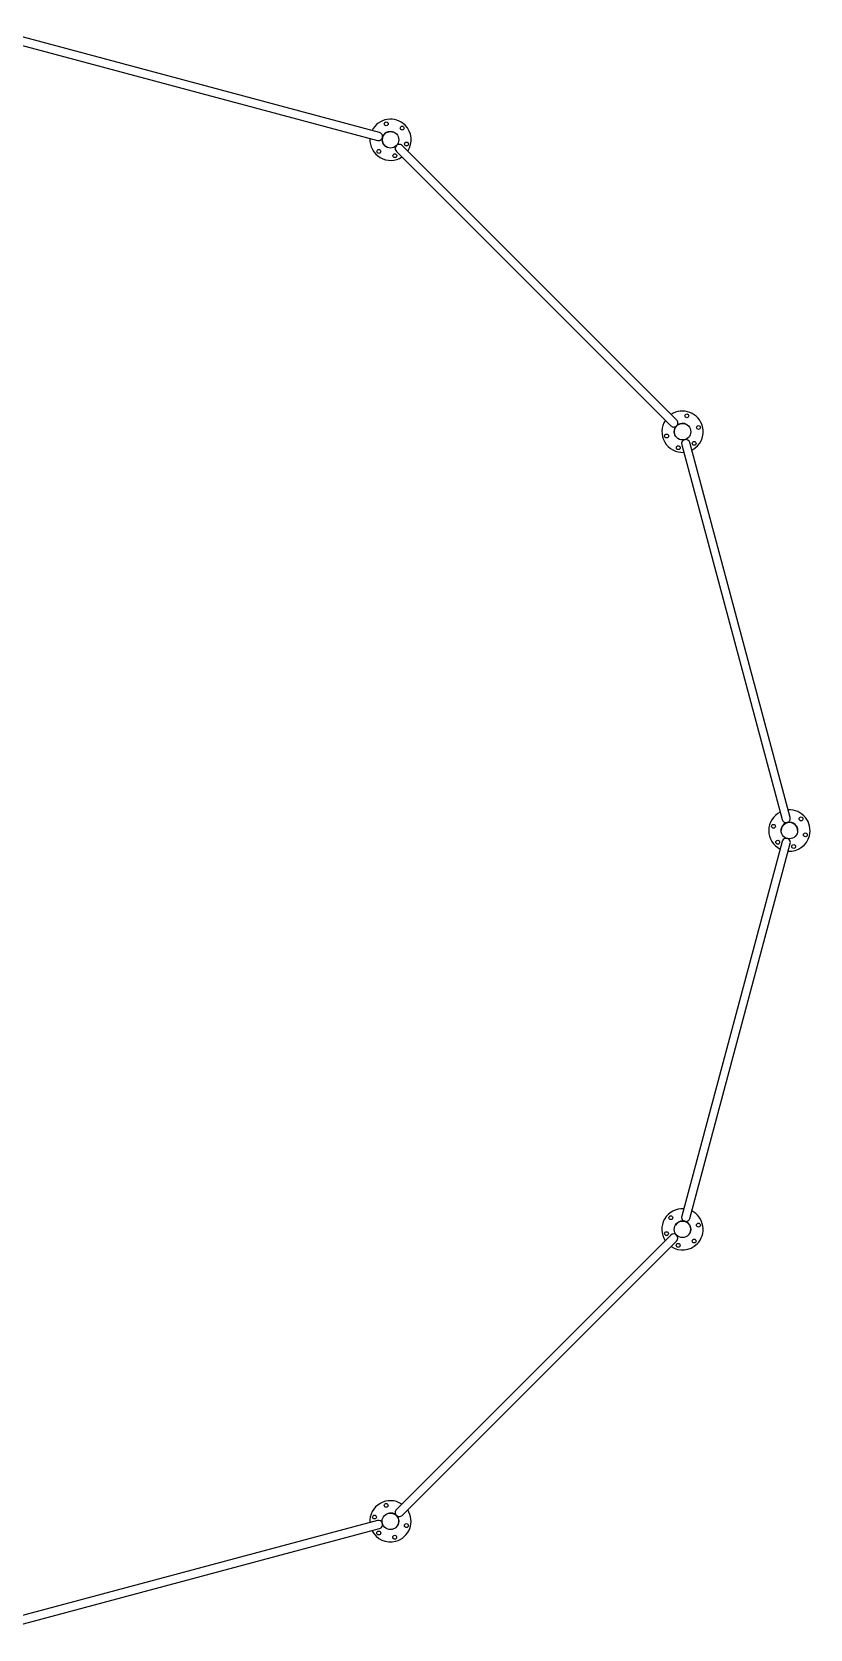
# Model space of a CAD drawing. Header units: metres. Extents: x -0.07 to 7.07, y -3.46 to 3.46.
# Drawn here: x 4.24 to 7.07, y -2.9 to 2.9 of the extents above; entities that cross this region are included whole.
import ezdxf

# ---------------------------------------------------------------- set-up
doc = ezdxf.new("R2010")
doc.units = ezdxf.units.M

msp = doc.modelspace()

# ---------------------------------------------------------------- linework, layer by layer
for points in [[(5.5078, 2.5364), (4.1458, 2.9013, 1), (4.138, 2.8723), (5.5, 2.5074, 0.414214), (5.5184, 2.518, 0.414214)], [(5.569, 2.4676), (6.566, 1.4705, 0.414214), (6.5872, 1.4705, 0.414214), (6.5872, 1.4917), (5.5902, 2.4888, 1)], [(6.9998, 0.0473), (6.6348, 1.4093, 1), (6.6058, 1.4015), (6.9708, 0.0396, 0.414214), (6.9892, 0.029, 0.414214)], [(6.6348, -1.4098), (6.9998, -0.0478, 1), (6.9708, -0.0401), (6.6058, -1.402, 0.414214), (6.6165, -1.4204, 0.414214)], [(5.569, -2.4893, 0.414214), (5.5902, -2.4893), (6.5872, -1.4922, 1), (6.566, -1.471), (5.569, -2.4681, 0.414214)], [(4.1458, -2.9018), (5.5078, -2.5369, 1), (5.5, -2.5079), (4.138, -2.8728, 0.414214), (4.1274, -2.8912, 0.414214)]]:
    msp.add_lwpolyline(points, format="xyb", close=True)
for points in [[(5.6103, 2.4686, 0.356394), (5.6008, 2.563, 0.51152), (5.4807, 2.5436)], [(6.6422, 1.3818, 0.356394), (6.6811, 1.4683, 0.51152), (6.5674, 1.5115)], [(6.9924, -0.0754, 0.356394), (7.0694, -0.0199, 0.51152), (6.9925, 0.0744)], [(6.5671, -1.5124, 0.356394), (6.6615, -1.5029, 0.51152), (6.6421, -1.3828)], [(5.4802, -2.5442, 0.356394), (5.5668, -2.5832, 0.51152), (5.61, -2.4695)]]:
    msp.add_lwpolyline(points, format="xyb")
for centre, radius in [((5.5322, 2.5679), 0.007), ((5.5902, 2.5524), 0.007), ((5.5478, 2.51), 0.03), ((5.6057, 2.4945), 0.007), ((5.5054, 2.4676), 0.007), ((5.5633, 2.452), 0.007), ((6.6242, 1.5068), 0.007), ((6.6087, 1.4489), 0.03), ((6.6666, 1.4644), 0.007), ((6.5507, 1.4334), 0.007), ((6.5932, 1.3909), 0.007), ((6.6511, 1.4065), 0.007), ((6.939, 0.015), 0.007), ((6.9969, -0.0005), 0.03), ((7.0393, 0.0419), 0.007), ((6.9545, -0.0429), 0.007), ((7.0124, -0.0585), 0.007), ((7.0549, -0.016), 0.007), ((6.566, -1.4074), 0.007), ((6.6084, -1.4498), 0.03), ((6.6664, -1.4343), 0.007), ((6.5505, -1.4653), 0.007), ((6.5929, -1.5078), 0.007), ((6.6509, -1.4922), 0.007), ((5.4894, -2.4952), 0.007), ((5.5473, -2.5107), 0.03), ((5.5318, -2.4528), 0.007), ((5.5049, -2.5532), 0.007), ((5.6053, -2.5263), 0.007), ((5.5629, -2.5687), 0.007)]:
    msp.add_circle(centre, radius)
for centre, radius, start, end in [((5.5478, 2.51), 0.075, 176.4365, 303.46304), ((5.5473, 2.5102), 0.03, 59.5245, 240.47551), ((6.6087, 1.4489), 0.075, 146.4365, 273.46304), ((6.6084, 1.4493), 0.03, 34.84455, 197.08586), ((6.9969, -0.0005), 0.075, 116.4365, 243.46304), ((6.9969, 0), 0.03, 359.52453, 180.47547), ((6.6084, -1.4498), 0.075, 86.4365, 213.46304), ((6.6087, -1.4494), 0.03, 329.52452, 150.47548), ((5.5473, -2.5107), 0.075, 56.4365, 183.46304), ((5.5478, -2.5105), 0.03, 300.90765, 119.11867)]:
    msp.add_arc(centre, radius, start, end)

doc.saveas('drawing.dxf')
